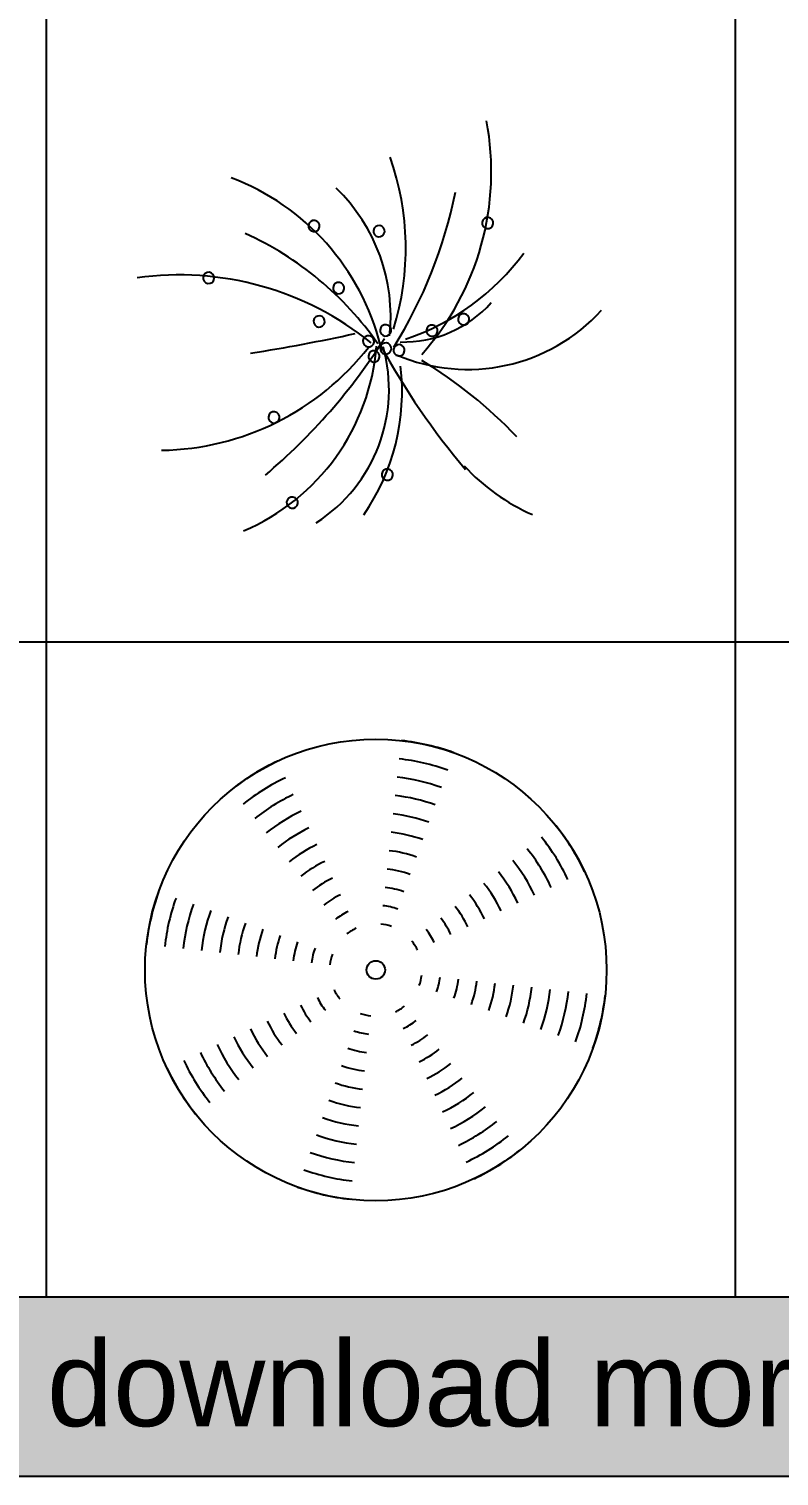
# Model space of a CAD drawing. Header units: inches. Extents: x 7658 to 73799, y 48 to 40262.
# Drawn here: x 62184 to 64887, y 48 to 5264 of the extents above; entities that cross this region are included whole.
import ezdxf

# ---------------------------------------------------------------- set-up
doc = ezdxf.new("R2010")
doc.units = ezdxf.units.IN
doc.layers.add('www.cad-blocks.net', color=7, linetype='Continuous')
doc.styles.get("Standard").update_dxf_attribs({"font": 'arial.ttf'})

# ---------------------------------------------------------------- blocks, each defined once
blk = doc.blocks.new('A$C516926BB')
for p, q in [((50.8593, 38.5194), (50.8593, 0)), ((53.3424, 38.5194), (53.3424, 0)), ((0, 2.361), (60.3118, 2.361)), ((0, 0), (62.4121, 0))]:
    blk.add_line(p, q)
blk = doc.blocks.new('A$C1EE63CCD')
for centre, radius, start, end in [((0.2875, 1.2943), 0.9893, 318.2808, 10.7108), ((-0.0153, 1.0189), 0.984, 342.7745, 19.5059), ((0.0268, 0.4534), 0.8774, 14.2153, 69.1055), ((0.2712, 0.7725), 0.643, 353.8248, 46.0246), ((-0.5149, 1.5603), 1.6971, 328.0578, 348.4583), ((0.6381, 1.099), 0.0203, 59.7293, 239.7293), ((0.6381, 1.099), 0.0203, 239.7293, 59.7293), ((0.8724, 1.0805), 0.0203, 59.7293, 239.7293), ((0.8724, 1.0805), 0.0203, 239.7293, 59.7293), ((1.2639, 1.11), 0.0203, 59.7293, 239.7293), ((1.2639, 1.11), 0.0203, 239.7293, 59.7293), ((-0.0905, 0.008), 1.1673, 34.818, 65.693), ((0.6906, 1.5206), 0.8744, 288.4874, 323.5917), ((0.1522, -0.1757), 1.0985, 50.9788, 97.9625), ((0.2581, 0.9121), 0.0203, 59.7293, 239.7293), ((0.2581, 0.9121), 0.0203, 239.7293, 59.7293), ((0.7268, 0.8752), 0.0203, 59.7293, 239.7293), ((0.7268, 0.8752), 0.0203, 239.7293, 59.7293), ((1.1922, 1.233), 0.6508, 246.7197, 317.7576), ((0.9592, 1.107), 0.4262, 268.6194, 318.1872), ((1.1772, 0.7628), 0.0203, 59.7293, 239.7293), ((0.6565, 0.7549), 0.0203, 59.7293, 239.7293), ((0.6565, 0.7549), 0.0203, 239.7293, 59.7293), ((0.8959, 0.7227), 0.0203, 59.7293, 239.7293), ((0.8959, 0.7227), 0.0203, 239.7293, 59.7293), ((1.0631, 0.7218), 0.0203, 59.7293, 239.7293), ((1.0631, 0.7218), 0.0203, 239.7293, 59.7293), ((1.1772, 0.7628), 0.0203, 239.7293, 59.7293), ((-0.5133, 6.6171), 6.0469, 278.77803, 282.40916), ((-0.9392, 1.8569), 2.1693, 310.2542, 327.5536), ((0.8343, 0.6833), 0.0203, 59.7293, 239.7293), ((0.8343, 0.6833), 0.0203, 239.7293, 59.7293), ((0.071, 1.261), 0.9706, 271.0443, 321.8671), ((0.0736, 0.7287), 0.792, 293.0524, 355.4925), ((0.3379, 0.5095), 0.5703, 302.7201, 15.6394), ((0.854, 0.6289), 0.0203, 59.7293, 239.7293), ((0.854, 0.6289), 0.0203, 239.7293, 59.7293), ((0.8966, 0.6576), 0.0203, 59.7293, 239.7293), ((3.2782, 1.9842), 2.7376, 208.7165, 220.0903), ((0.8966, 0.6576), 0.0203, 239.7293, 59.7293), ((0.9444, 0.6513), 0.0203, 59.7293, 239.7293), ((0.9444, 0.6513), 0.0203, 239.7293, 59.7293), ((0.1689, 0.5027), 0.7864, 325.6033, 6.6851), ((0.17, -0.8018), 1.6549, 43.5854, 58.8398), ((0.4934, 0.4091), 0.0203, 59.7293, 239.7293), ((0.4934, 0.4091), 0.0203, 239.7293, 59.7293), ((0.9021, 0.2028), 0.0203, 59.7293, 239.7293), ((0.9021, 0.2028), 0.0203, 239.7293, 59.7293), ((1.7235, 0.7369), 0.7407, 222.6749, 246.2106), ((0.5594, 0.1019), 0.0203, 59.7293, 239.7293), ((0.5594, 0.1019), 0.0203, 239.7293, 59.7293)]:
    blk.add_arc(centre, radius, start, end)
blk = doc.blocks.new('A$C7D6A1611')
for radius in [0.8318, 0.0333]:
    blk.add_circle((0.8318, 0.8318), radius)
for radius, start, end in [(0.8318, 70.2014, 83.6495), (0.8318, 115.2014, 128.6495), (0.7653, 70.2014, 83.6495), (0.7653, 115.2014, 128.6495), (0.6987, 70.2014, 83.6495), (0.6987, 115.2014, 128.6495), (0.6322, 70.2014, 83.6495), (0.6322, 115.2014, 128.6495), (0.5656, 70.2014, 83.6495), (0.5656, 115.2014, 128.6495), (0.4991, 70.2014, 83.6495), (0.7653, 25.2014, 38.6495), (0.8318, 25.2014, 38.6495), (0.4991, 115.2014, 128.6495), (0.4325, 70.2014, 83.6495), (0.6987, 25.2014, 38.6495), (0.4325, 115.2014, 128.6495), (0.6322, 25.2014, 38.6495), (0.366, 115.2014, 128.6495), (0.366, 70.2014, 83.6495), (0.5656, 25.2014, 38.6495), (0.8318, 160.2014, 173.6495), (0.2994, 115.2014, 128.6495), (0.2994, 70.2014, 83.6495), (0.4325, 25.2014, 38.6495), (0.4991, 25.2014, 38.6495), (0.7653, 160.2014, 173.6495), (0.6987, 160.2014, 173.6495), (0.6322, 160.2014, 173.6495), (0.2329, 70.2014, 83.6495), (0.366, 25.2014, 38.6495), (0.5656, 160.2014, 173.6495), (0.4991, 160.2014, 173.6495), (0.2329, 115.2014, 128.6495), (0.1664, 70.2014, 83.6495), (0.2994, 25.2014, 38.6495), (0.4325, 160.2014, 173.6495), (0.366, 160.2014, 173.6495), (0.1664, 115.2014, 128.6495), (0.2329, 25.2014, 38.6495), (0.2994, 160.2014, 173.6495), (0.2329, 160.2014, 173.6495), (0.1664, 160.2014, 173.6495), (0.1664, 25.2014, 38.6495), (0.1664, 340.2014, 353.6495), (0.2329, 340.2014, 353.6495), (0.2994, 340.2014, 353.6495), (0.366, 340.2014, 353.6495), (0.4325, 340.2014, 353.6495), (0.2329, 205.2014, 218.6495), (0.1664, 205.2014, 218.6495), (0.4991, 340.2014, 353.6495), (0.5656, 340.2014, 353.6495), (0.6322, 340.2014, 353.6495), (0.6987, 340.2014, 353.6495), (0.7653, 340.2014, 353.6495), (0.8318, 340.2014, 353.6495), (0.2994, 205.2014, 218.6495), (0.1664, 295.2014, 308.6495), (0.4325, 205.2014, 218.6495), (0.366, 205.2014, 218.6495), (0.1664, 250.2014, 263.6495), (0.2329, 295.2014, 308.6495), (0.5656, 205.2014, 218.6495), (0.4991, 205.2014, 218.6495), (0.2329, 250.2014, 263.6495), (0.2994, 295.2014, 308.6495), (0.6987, 205.2014, 218.6495), (0.6322, 205.2014, 218.6495), (0.2994, 250.2014, 263.6495), (0.366, 295.2014, 308.6495), (0.8318, 205.2014, 218.6495), (0.7653, 205.2014, 218.6495), (0.366, 250.2014, 263.6495), (0.4325, 295.2014, 308.6495), (0.4325, 250.2014, 263.6495), (0.4991, 295.2014, 308.6495), (0.5656, 295.2014, 308.6495), (0.4991, 250.2014, 263.6495), (0.6322, 295.2014, 308.6495), (0.5656, 250.2014, 263.6495), (0.6987, 295.2014, 308.6495), (0.6322, 250.2014, 263.6495), (0.7653, 295.2014, 308.6495), (0.6987, 250.2014, 263.6495), (0.8318, 295.2014, 308.6495), (0.7653, 250.2014, 263.6495), (0.8318, 250.2014, 263.6495)]:
    blk.add_arc((0.8318, 0.8318), radius, start, end)
blk = doc.blocks.new('format')
at = {"layer": 'www.cad-blocks.net', "true_color": 0x546d8e}
h = blk.add_hatch(color=155, dxfattribs=at)
h.set_gradient(color1=(68, 68, 68), color2=(84, 109, 142), tint=1)
h.paths.add_polyline_path([(11386.7, 694.4), (11386.7, 48.2), (73798.8, 48.2), (73798.8, 694.4)])
at = {"layer": 'www.cad-blocks.net', "color": 155, "true_color": 0x546d8e}
for p, q in [((11386.7, 694.4), (73798.8, 694.4)), ((11386.7, 694.4), (73798.8, 694.4)), ((11386.7, 48.2), (73798.8, 48.2))]:
    blk.add_line(p, q, dxfattribs=at)
at = {"layer": 'www.cad-blocks.net', "insert": (62248.3, 535.1), "char_height": 307.125, "attachment_point": 1}
blk.add_mtext_dynamic_manual_height_columns('{\\C255;\\c16777215;download more free cad collection at: www.cad-blocks.net}', width=45138.163, gutter_width=12.5, heights=[0], dxfattribs=at)

msp = doc.modelspace()

# ---------------------------------------------------------------- block references
msp.add_blockref('format', (0, 0))
at = {"xscale": 1000, "yscale": 1000, "zscale": 1000}
for name, p in [('A$C1EE63CCD', (62573.2, 3454.5)), ('A$C7D6A1611', (62602, 1040.5))]:
    msp.add_blockref(name, p, dxfattribs=at)
at = {"layer": 'www.cad-blocks.net', "color": 155, "true_color": 0x546d8e, "xscale": 1000, "yscale": 1000, "zscale": 1000}
msp.add_blockref('A$C516926BB', (11386.7, 694.4), dxfattribs=at)

doc.saveas('drawing.dxf')
